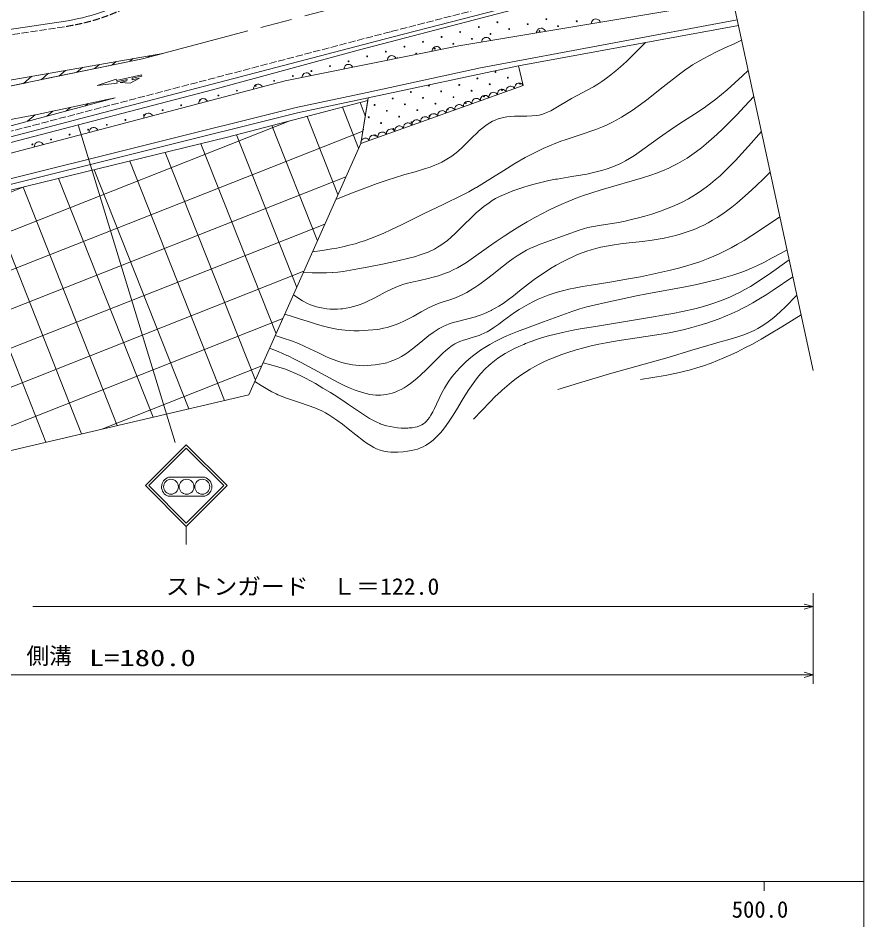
# Model space of a CAD drawing. Units: millimetres, scale not verified. Extents: x -141270 to 498730, y -17600 to 342400.
# Drawn here: x 304418 to 397730, y 163173 to 262675 of the extents above; entities that cross this region are included whole.
import ezdxf
from ezdxf.enums import TextEntityAlignment as Align

# ---------------------------------------------------------------- set-up
doc = ezdxf.new("R2010")
doc.units = ezdxf.units.MM
doc.header["$LTSCALE"] = 1000
doc.linetypes.add('CHAIN', pattern=[18.5, 12, -1.5, 3.5, -1.5])
doc.linetypes.add('USER1', pattern=[1, 0.8, -0.2])
for name, color, linetype, lineweight in [('M-BGD', 7, 'Continuous', 13), ('M-BMK-LINE', 2, 'CHAIN', 13), ('M-STR-HTXT', 7, 'Continuous', 13), ('M-STR-STRC', 7, 'Continuous', 13), ('M-TTL-BAND', 7, 'Continuous', 13)]:
    doc.layers.add(name, color=color, linetype=linetype, lineweight=lineweight)
doc.styles.add('ＭＳ ゴシック', font='')
doc.styles.get('ＭＳ ゴシック').set_extended_font_data('MS Gothic')

# ---------------------------------------------------------------- blocks, each defined once
blk = doc.blocks.new('BUHIN1')
at = {"color": 7, "linetype": 'Continuous', "lineweight": 13}
blk.add_lwpolyline([(0, 500), (115, 460), (212, 400), (322, 305), (382, 195), (418, 78), (418, -78), (382, -195), (322, -305), (212, -402), (115, -462), (0, -500)], dxfattribs=at)
blk = doc.blocks.new('BUHIN2')
at = {"color": 7, "linetype": 'Continuous', "lineweight": 13}
blk.add_lwpolyline([(0, -500), (115, -462.5), (212.5, -402.5), (322.5, -305), (382.5, -195), (420, -77.5), (420, 77.5), (382.5, 195), (322.5, 305), (212.5, 402.5), (115, 460), (0, 500)], dxfattribs=at)
blk = doc.blocks.new('BUHIN6')
at = {"color": 7, "linetype": 'Continuous', "lineweight": 13}
blk.add_lwpolyline([(-288, -1000), (0, 0), (285, -1000)], dxfattribs=at)

msp = doc.modelspace()

# ---------------------------------------------------------------- linework, layer by layer
at = {"layer": 'M-BGD', "linetype": 'USER1'}
for p, q in [((364769, 266117), (345496, 261162)), ((300840, 260417), (309729, 261750)), ((345496, 261162), (303332, 250106))]:
    msp.add_line(p, q, dxfattribs=at)
at = {"layer": 'M-BGD'}
for p, q in [((345647, 260582), (364910, 265534)), ((383260, 264701), (353030, 259604)), ((341937, 259141), (361544, 264258)), ((300720, 261005), (309640, 262343)), ((355423, 257196), (383743, 262474)), ((359635, 257409), (383882, 261834)), ((303485, 249526), (345647, 260582)), ((293591, 254095), (320383, 258777)), ((320383, 258777), (318151, 258189)), ((325854, 254772), (341937, 259141)), ((353030, 259604), (343171, 257605)), ((318151, 258189), (288699, 252093)), ((314807, 257496), (315258, 257881)), ((316766, 257902), (317123, 258207)), ((318779, 258354), (318989, 258533)), ((308932, 256280), (309661, 256903)), ((310890, 256686), (311526, 257229)), ((312849, 257091), (313392, 257555)), ((343171, 257605), (333898, 255743)), ((342925, 254477), (355423, 257196)), ((343051, 253890), (359635, 257409)), ((359635, 257409), (360142, 255237)), ((333898, 255743), (267402, 238266)), ((305015, 255470), (305930, 256251)), ((306973, 255875), (307795, 256577)), ((313129, 255236), (315239, 255941)), ((315273, 255793), (315239, 255941)), ((318023, 256409), (315273, 255793)), ((316444, 255900), (315308, 255646)), ((315679, 255552), (316424, 255731)), ((316424, 255731), (316444, 255900)), ((316786, 255487), (317823, 256029)), ((317003, 255853), (317023, 256030)), ((317003, 255853), (317823, 256029)), ((318056, 256261), (317023, 256030)), ((318056, 256261), (318023, 256409)), ((303635, 248955), (325854, 254772)), ((313129, 255236), (315345, 255499)), ((315308, 255646), (315345, 255499)), ((316786, 255487), (315679, 255552)), ((360142, 255237), (342220, 248828)), ((265079, 240558), (315122, 253860)), ((315122, 253860), (306525, 252050)), ((342925, 254477), (335094, 252797)), ((335230, 252213), (343051, 253890)), ((342220, 248828), (343051, 253890)), ((335094, 252797), (287854, 241016)), ((309728, 252427), (310192, 252822)), ((311855, 252992), (312136, 253232)), ((313981, 253557), (314079, 253641)), ((342999, 253572), (327521, 249530)), ((340201, 252842), (341991, 248313)), ((342151, 253351), (342724, 251900)), ((342220, 248828), (342999, 253572)), ((306525, 252050), (280957, 247052)), ((287997, 240433), (335230, 252213)), ((305476, 251296), (306306, 252004)), ((307602, 251861), (308249, 252413)), ((336303, 251823), (339712, 243196)), ((247946, 217162), (334394, 251325)), ((332404, 250805), (337433, 238079)), ((251455, 214248), (342446, 250206)), ((328506, 249787), (335154, 232963)), ((327521, 249530), (289966, 240367)), ((324589, 248814), (332875, 227846)), ((329880, 221120), (342220, 248828)), ((320666, 247857), (330597, 222729)), ((316743, 246900), (327181, 220489)), ((312821, 245943), (323244, 219568)), ((255245, 211444), (340592, 245172)), ((308898, 244986), (319306, 218647)), ((244436, 220076), (305167, 244076)), ((304975, 244029), (315369, 217726)), ((301052, 243072), (311432, 216805)), ((297129, 242115), (307495, 215885)), ((260704, 209301), (338267, 239952)), ((266163, 207157), (335943, 234733)), ((287004, 211092), (333618, 229513)), ((313670, 217329), (331293, 224293)), ((267663, 206568), (329880, 221120))]:
    msp.add_line(p, q, dxfattribs=at)
for points in [[(336902, 236886), (337972, 237033), (339048, 237201), (339599, 237302), (340264, 237441), (340934, 237603), (341589, 237782), (342239, 237980), (342636, 238112), (343304, 238351), (343973, 238613), (344755, 238943), (345538, 239295), (346722, 239859), (347907, 240446), (349217, 241098), (351312, 242101), (353401, 243124), (354151, 243517), (354892, 243929), (354987, 243983), (355885, 244525), (356773, 245085), (357995, 245865), (359236, 246633), (360353, 247274), (361013, 247627), (361682, 247963), (362352, 248277), (363039, 248577), (363725, 248855), (364419, 249114), (364655, 249197), (366418, 249773), (368169, 250367), (368907, 250665), (369416, 250892), (369926, 251142), (370463, 251428), (371000, 251738), (371578, 252097), (372156, 252479), (372815, 252941), (373471, 253426), (373767, 253651), (375569, 255083), (377382, 256497), (377970, 256922), (378570, 257331), (378829, 257498), (379396, 257847), (379983, 258184), (380677, 258556), (381383, 258912), (382379, 259386), (383395, 259847), (384232, 260218)], [(339477, 242669), (341217, 243357), (342963, 244026), (344043, 244420), (345140, 244799), (346054, 245094), (346984, 245374), (347090, 245404), (348239, 245724), (349381, 246062), (349883, 246233), (350386, 246426), (350753, 246584), (351148, 246775), (351536, 246984), (351905, 247205), (352263, 247444), (352594, 247688), (352919, 247953), (352988, 248012), (353365, 248350), (353736, 248710), (354421, 249408), (355125, 250096), (355222, 250185), (355536, 250458), (355871, 250723), (356168, 250934), (356475, 251127), (356756, 251281), (357053, 251420), (357395, 251550), (357687, 251641), (357985, 251712), (358338, 251774), (358696, 251816), (359169, 251848), (359656, 251860), (359940, 251861), (360539, 251856), (361138, 251872), (361617, 251923), (361905, 251976), (362189, 252048), (362506, 252152), (362817, 252275), (363188, 252447), (363562, 252643), (365466, 253785), (367887, 255089), (368360, 255376), (368822, 255681), (369314, 256031), (369804, 256405), (370346, 256845), (370877, 257302), (371524, 257891), (372161, 258497), (373637, 259965)], [(335887, 234607), (336868, 234570), (337847, 234555), (338446, 234564), (339053, 234594), (339122, 234598), (339707, 234653), (340290, 234728), (341099, 234858), (341915, 235010), (342915, 235207), (344611, 235536), (346313, 235887), (347544, 236178), (348167, 236346), (348793, 236535), (349229, 236686), (349665, 236858), (350344, 237184), (350696, 237385), (351038, 237604), (351411, 237868), (351774, 238149), (352203, 238512), (352629, 238898), (353681, 239927), (354311, 240553), (354959, 241168), (355362, 241524), (355785, 241871), (356378, 242304), (356735, 242537), (357104, 242755), (357528, 242979), (357962, 243186), (358470, 243404), (358995, 243608), (359441, 243767), (360116, 243994), (360796, 244203), (361500, 244397), (362219, 244574), (362961, 244737), (363717, 244882), (363875, 244909), (365512, 245178), (367143, 245465), (367760, 245595), (368337, 245730), (368908, 245885), (369416, 246043), (369917, 246219), (370362, 246397), (370809, 246596), (371006, 246692), (371438, 246918), (371869, 247167), (372409, 247507), (372940, 247865), (373612, 248338), (375185, 249480), (376773, 250608), (377817, 251309), (379021, 252076), (380212, 252858), (380286, 252909), (380844, 253312), (381390, 253731), (382018, 254241), (382634, 254767), (383477, 255521), (384316, 256299), (384952, 256897)], [(334794, 232153), (335290, 231816), (335804, 231491), (336365, 231189), (336685, 231048), (337013, 230925), (337359, 230817), (337722, 230726), (338089, 230654), (338471, 230601), (338856, 230568), (339253, 230554), (339649, 230561), (340043, 230588), (340214, 230606), (340612, 230663), (341006, 230740), (341424, 230843), (341837, 230965), (342272, 231116), (342710, 231290), (343013, 231422), (343629, 231728), (344242, 232054), (344930, 232425), (345631, 232779), (346036, 232963), (346458, 233131), (346570, 233172), (346973, 233309), (347383, 233427), (348051, 233588), (348728, 233731), (349660, 233930), (350223, 234071), (350789, 234233), (351584, 234513), (352006, 234687), (352419, 234881), (352877, 235119), (353326, 235376), (353869, 235713), (354404, 236068), (356308, 237428), (357173, 238035), (358055, 238628), (358894, 239170), (359752, 239699), (360576, 240184), (361411, 240652), (362256, 241102), (362965, 241471), (363685, 241822), (364385, 242142), (365103, 242448), (365988, 242793), (366794, 243086), (367615, 243363), (368748, 243718), (369888, 244054), (372402, 244776), (373316, 245050), (374231, 245346), (374862, 245569), (375493, 245814), (376192, 246117), (376699, 246363), (377196, 246626), (377709, 246920), (378211, 247232), (378736, 247583), (379252, 247951), (379797, 248366), (380339, 248804), (380925, 249305), (381508, 249831), (382170, 250457), (382828, 251107), (383690, 251995), (384542, 252901), (385576, 254021)], [(333844, 230021), (335368, 229521), (336911, 229037), (337217, 228945), (337950, 228734), (338688, 228542), (339225, 228422), (339765, 228323), (340486, 228228), (340963, 228193), (341450, 228177), (342049, 228181), (342659, 228205), (343039, 228228), (343565, 228270), (344097, 228332), (344293, 228362), (344714, 228446), (345131, 228549), (345572, 228679), (346018, 228833), (346495, 229020), (346975, 229230), (348010, 229751), (348889, 230257), (349780, 230746), (350339, 231005), (350755, 231169), (351189, 231318), (351923, 231552), (352658, 231807), (352668, 231811), (353073, 231981), (353480, 232173), (353915, 232402), (354340, 232649), (354806, 232945), (355261, 233258), (355489, 233423), (356106, 233883), (356709, 234358), (357952, 235349), (358478, 235752), (359023, 236144), (359481, 236451), (359957, 236745), (360505, 237051), (360950, 237273), (361413, 237481), (362022, 237728), (362651, 237961), (364894, 238752), (366327, 239290), (366794, 239428), (367276, 239550), (367899, 239683), (368538, 239798), (370647, 240134), (371374, 240274), (372106, 240436), (372843, 240620), (373575, 240823), (374321, 241051), (375061, 241299), (375269, 241373), (375946, 241623), (376624, 241896), (377192, 242145), (377758, 242416), (378365, 242735), (378854, 243017), (379332, 243317), (379824, 243649), (380312, 244004), (380820, 244399), (381318, 244811), (381856, 245285), (382383, 245775), (382971, 246352), (383555, 246953), (384272, 247726), (384985, 248524), (386410, 250172)], [(332789, 227652), (333677, 227370), (334567, 227068), (335358, 226762), (335978, 226489), (336599, 226194), (337549, 225727), (338518, 225273), (338702, 225194), (339184, 224997), (339683, 224816), (340122, 224677), (340566, 224557), (341302, 224409), (341687, 224361), (342085, 224331), (342505, 224321), (342937, 224331), (343819, 224409), (344269, 224476), (344724, 224563), (345104, 224655), (345476, 224767), (346048, 224987), (346378, 225147), (346708, 225330), (347078, 225561), (347439, 225809), (347944, 226189), (348447, 226593), (349309, 227299), (349744, 227649), (350196, 227987), (350536, 228217), (350884, 228429), (351331, 228661), (351655, 228806), (351987, 228933), (352431, 229076), (352884, 229201), (353873, 229441), (354867, 229704), (354963, 229734), (355390, 229877), (355809, 230039), (356219, 230219), (356620, 230417), (356655, 230435), (357058, 230652), (357460, 230890), (357918, 231189), (358375, 231511), (359054, 232025), (359731, 232562), (360741, 233366), (361336, 233812), (361949, 234248), (362548, 234649), (363166, 235038), (363768, 235394), (364389, 235738), (365075, 236090), (365607, 236348), (366147, 236588), (366649, 236789), (367158, 236971), (367634, 237121), (368163, 237267), (368697, 237393), (369323, 237518), (369965, 237626), (370888, 237754), (371826, 237863), (372215, 237906), (373297, 238031), (374374, 238176), (375682, 238401), (376328, 238539), (376971, 238696), (377551, 238858), (378133, 239042), (378660, 239228), (379188, 239436), (379562, 239598), (380054, 239831), (380537, 240082), (381036, 240365), (381533, 240670), (382054, 241014), (382573, 241382), (383138, 241809), (383693, 242253), (384331, 242792), (384966, 243356), (385831, 244158), (386692, 244984), (387388, 245662)], [(332174, 226270), (333124, 225875), (334076, 225458), (334203, 225400), (334922, 225053), (335633, 224688), (339238, 222717), (339886, 222384), (340552, 222066), (341064, 221841), (341594, 221631), (342416, 221355), (342805, 221250), (343208, 221161), (343545, 221107), (343893, 221071), (344439, 221066), (344737, 221091), (345043, 221138), (345357, 221207), (345677, 221298), (346002, 221412), (346330, 221549), (346670, 221713), (347000, 221895), (347328, 222098), (347695, 222349), (348049, 222615), (348451, 222944), (348847, 223295), (349438, 223859), (350017, 224438), (350645, 225070), (351290, 225689), (351609, 225984), (351947, 226269), (352210, 226466), (352483, 226646), (352611, 226721), (352882, 226862), (353163, 226985), (353565, 227133), (353977, 227263), (354627, 227454), (355267, 227662), (355500, 227752), (355836, 227901), (356162, 228068), (356532, 228281), (356901, 228517), (357441, 228897), (357973, 229296), (359173, 230188), (359681, 230514), (360208, 230828), (360736, 231120), (361272, 231393), (361809, 231643), (362352, 231875), (362894, 232084), (363442, 232274), (364043, 232458), (364610, 232615), (365182, 232753), (365935, 232909), (366694, 233046), (367634, 233201), (369691, 233534), (371739, 233887), (373074, 234135), (374404, 234404), (376384, 234851), (377286, 235079), (378183, 235326), (378900, 235544), (379620, 235783), (380552, 236131), (381167, 236388), (381774, 236664), (382426, 236984), (383069, 237322), (383792, 237727), (384506, 238149), (385365, 238685), (386225, 239243), (388452, 240757)], [(331451, 224648), (332321, 224416), (333184, 224166), (333903, 223926), (334425, 223726), (334949, 223503), (335548, 223225), (336138, 222928), (337213, 222343), (338052, 221857), (338889, 221350), (339706, 220831), (340512, 220295), (340883, 220040), (342754, 218781), (343188, 218513), (343641, 218259), (343989, 218084), (344345, 217928), (344373, 217917), (344709, 217798), (345053, 217697), (345460, 217601), (345884, 217521), (346278, 217470), (346683, 217439), (347051, 217429), (347433, 217440), (347575, 217449), (347892, 217483), (348216, 217537), (348452, 217594), (348688, 217672), (348978, 217809), (349148, 217919), (349314, 218051), (349481, 218213), (349636, 218391), (349803, 218617), (349962, 218866), (350162, 219231), (350347, 219609), (350561, 220076), (350858, 220704), (351168, 221314), (351461, 221839), (351687, 222227), (351931, 222605), (352204, 222988), (352493, 223359), (352810, 223733), (353143, 224094), (353404, 224358), (353766, 224704), (354149, 225042), (354560, 225378), (354985, 225698), (355446, 226021), (355927, 226332), (356445, 226643), (356982, 226941), (358081, 227488), (358790, 227795), (359513, 228087), (362363, 229143), (363996, 229752), (365632, 230340), (366393, 230582), (367172, 230799), (367956, 230996), (369242, 231292), (370932, 231664), (372635, 232019), (373783, 232242), (378008, 233017), (379102, 233242), (380202, 233489), (381704, 233862), (382496, 234077), (383282, 234312), (384133, 234601), (384729, 234830), (385318, 235078), (385999, 235389), (386673, 235718), (387606, 236203), (388541, 236712), (389244, 237102)], [(330537, 222595), (331244, 222139), (331969, 221696), (332421, 221442), (332890, 221201), (333088, 221108), (333547, 220910), (334024, 220727), (335589, 220207), (337148, 219669), (337917, 219333), (338319, 219125), (338710, 218899), (339159, 218614), (339599, 218311), (340215, 217854), (340831, 217372), (342540, 216031), (342937, 215750), (343353, 215481), (343648, 215312), (343960, 215157), (344356, 214999), (344619, 214921), (344898, 214860), (345212, 214813), (345531, 214786), (345915, 214776), (346302, 214786), (346915, 214834), (347361, 214887), (347810, 214960), (348152, 215035), (348484, 215128), (348813, 215247), (349099, 215377), (349374, 215525), (349656, 215700), (349927, 215893), (350203, 216114), (350476, 216360), (350759, 216643), (351038, 216950), (351344, 217321), (351637, 217709), (351990, 218214), (352334, 218742), (352776, 219457), (353424, 220532), (354080, 221579), (354429, 222101), (354798, 222614), (355110, 223017), (355444, 223414), (355995, 223997), (356299, 224294), (356617, 224578), (356973, 224867), (357342, 225140), (357750, 225416), (358170, 225676), (358636, 225939), (359114, 226186), (359646, 226438), (360195, 226675), (360411, 226762), (361002, 226992), (361608, 227207), (362266, 227418), (362939, 227612), (363704, 227810), (364484, 227991), (365455, 228192), (366430, 228374), (368129, 228661), (371431, 229199), (374722, 229757), (375558, 229899), (376641, 230088), (377720, 230296), (379066, 230600), (379783, 230788), (380495, 230995), (381153, 231207), (381804, 231438), (382400, 231670), (382998, 231923), (383441, 232127), (384012, 232411), (384583, 232716), (385204, 233074), (385825, 233454), (386554, 233927), (387274, 234419), (389480, 236015)], [(354674, 218425), (355575, 219388), (356491, 220337), (357066, 220906), (357663, 221468), (357811, 221603), (358330, 222058), (358863, 222497), (359369, 222890), (359887, 223267), (360383, 223603), (360899, 223928), (361443, 224244), (361964, 224521), (362494, 224781), (363070, 225038), (363654, 225278), (364302, 225521), (364957, 225746), (365983, 226060), (366813, 226289), (367656, 226500), (368474, 226684), (369305, 226851), (369491, 226886), (370732, 227093), (371976, 227281), (373655, 227526), (375342, 227792), (375352, 227794), (376227, 227953), (377109, 228133), (377928, 228321), (378741, 228529), (379502, 228742), (380266, 228978), (380305, 228991), (381034, 229238), (381757, 229504), (382454, 229782), (383143, 230078), (383805, 230385), (384458, 230709), (384803, 230889), (385476, 231260), (386139, 231649), (386928, 232138), (387715, 232650), (389887, 234137)], [(363961, 221685), (366248, 222404), (368551, 223107), (369904, 223501), (376136, 225235), (378745, 226033), (381383, 226818), (381625, 226886), (382727, 227184), (383829, 227503), (384351, 227676), (384863, 227866), (385629, 228206), (386011, 228409), (386391, 228633), (386787, 228892), (387181, 229173), (387612, 229509), (388033, 229862), (388543, 230320), (389042, 230795), (390329, 232098)], [(373082, 222800), (374443, 223015), (375801, 223250), (377044, 223501), (377814, 223681), (378579, 223880), (379310, 224090), (380044, 224323), (380882, 224616), (381590, 224887), (382289, 225177), (383036, 225508), (383783, 225863), (384603, 226275), (385423, 226710), (386376, 227241), (387321, 227790), (388671, 228606), (390014, 229440), (390798, 229933)]]:
    msp.add_lwpolyline(points, dxfattribs=at)
for centre in [(355243, 261675), (357295, 262214), (360642, 261997), (362694, 262536), (363989, 261780), (366041, 262319), (353192, 261135), (356539, 260918), (358590, 261458), (361938, 261241), (349088, 260057), (351140, 260596), (352436, 259840), (354487, 260379), (344985, 258978), (347037, 259518), (348332, 258761), (350384, 259301), (340882, 257900), (342934, 258439), (336779, 256821), (338830, 257361), (357089, 256728), (332675, 255743), (334727, 256282), (355091, 256013), (358445, 256086), (330624, 255204), (349740, 255227), (353094, 255299), (356447, 255372), (357803, 254730), (359800, 255444), (326520, 254125), (328572, 254664), (345746, 253798), (347743, 254512), (349099, 253871), (351096, 254585), (352452, 253943), (354450, 254658), (355805, 254016), (322417, 253047), (324469, 253586), (343748, 253084), (347101, 253156), (350455, 253229), (353808, 253302), (318314, 251968), (320365, 252508), (343106, 251728), (345104, 252442), (346460, 251801), (348457, 252515), (349813, 251873), (351811, 252587), (314211, 250890), (316262, 251429), (344462, 251086), (347816, 251159), (310107, 249811), (312159, 250351), (343821, 249730), (345818, 250445), (306004, 248733), (308056, 249272)]:
    msp.add_circle(centre, 50, dxfattribs=at)
for centre, radius, start, end in [((306377, 284100), 22000, 278.53076, 298.72926), ((346281, 258222), 50, 26.29699, 176.63076), ((342465, 250372), 50, 270.67289, 70.69273)]:
    msp.add_arc(centre, radius, start, end, dxfattribs=at)
at = {"layer": 'M-BGD', "linetype": 'USER1'}
msp.add_arc((306377, 284100), 22600, 278.53076, 298.72926, dxfattribs=at)
at = {"layer": 'M-BMK-LINE', "linetype": 'Continuous'}
msp.add_line((374548, 304885), (392134, 223773), dxfattribs=at)
at = {"layer": 'M-BMK-LINE'}
for p, q in [((318151, 258189), (363674, 270181)), ((288699, 252093), (318151, 258189))]:
    msp.add_line(p, q, dxfattribs=at)
at = {"layer": 'M-STR-HTXT'}
for p, q in [((392134, 199208), (392134, 189208)), ((306036, 197741), (392134, 197741)), ((205252, 190208), (392134, 190208))]:
    msp.add_line(p, q, dxfattribs=at)
at = {"layer": 'M-STR-STRC'}
for p, q in [((311060, 250899), (321741, 215843)), ((318481, 211092), (322981, 215592)), ((318835, 211092), (322981, 215239)), ((327482, 211092), (322981, 215592)), ((327128, 211092), (322981, 215239)), ((321014, 212006), (325017, 212010)), ((318481, 211092), (322981, 206591)), ((318835, 211092), (322981, 206945)), ((322981, 206945), (327128, 211092)), ((322982, 206592), (327482, 211092)), ((320986, 209915), (325019, 209919)), ((322982, 206592), (322982, 204592))]:
    msp.add_line(p, q, dxfattribs=at)
for centre in [(321288, 210966), (323005, 210966), (324736, 210966)]:
    msp.add_circle(centre, 822, dxfattribs=at)
for centre, radius, start, end in [((321353, 210956), 1104, 107.8894, 250.54485), ((324701, 210965), 1092, 286.90041, 73.19594)]:
    msp.add_arc(centre, radius, start, end, dxfattribs=at)
at = {"layer": 'M-TTL-BAND'}
for p, q in [((397730, -17600), (397730, 332400)), ((-141270, 167400), (397730, 167400)), ((386730, 167400), (386730, 166400))]:
    msp.add_line(p, q, dxfattribs=at)

# ---------------------------------------------------------------- block references
at = {"layer": 'M-BGD'}
for p, rotation in [((368145, 262152), 99.57029), ((362099, 261133), 99.57029), ((356053, 260114), 99.57029), ((350565, 259104), 101.46395), ((345636, 258104), 101.46395), ((336216, 256208), 101.35089), ((340853, 257139), 101.35089), ((330876, 254949), 104.72602), ((324830, 253360), 104.72602), ((318785, 251771), 104.72602), ((312740, 250182), 104.72602), ((306695, 248593), 104.72602)]:
    msp.add_blockref('BUHIN1', p, dxfattribs=dict(at, rotation=rotation))
at = {"layer": 'M-BGD', "xscale": 1.00175, "yscale": 1.00175, "rotation": 109.67582}
for p in [(357784, 254394), (358727, 254731), (359671, 255068), (354954, 253382), (355898, 253719), (356841, 254056), (352125, 252370), (353068, 252707), (354011, 253044), (349295, 251358), (350238, 251695), (351181, 252033), (346465, 250346), (347408, 250683), (348352, 251021), (343635, 249334), (344579, 249672), (345522, 250009), (342692, 248997)]:
    msp.add_blockref('BUHIN2', p, dxfattribs=at)
at = {"layer": 'M-STR-HTXT', "rotation": 270}
for p in [(392134, 197741), (392134, 190208)]:
    msp.add_blockref('BUHIN6', p, dxfattribs=at)

# ---------------------------------------------------------------- texts
at = {"layer": 'M-STR-HTXT', "style": 'ＭＳ ゴシック'}
for s, width, p in [('ストンガード\u3000Ｌ＝122.0', 1.05, (320717, 198499)), ('L=180.0', 1.35, (312244, 190623))]:
    msp.add_text(s, height=1833, dxfattribs=dict(at, width=width)).set_placement(p, align=Align.BOTTOM_LEFT)
msp.add_text('側溝', height=1833, dxfattribs=at).set_placement((305351, 190845), align=Align.BOTTOM_LEFT)
at = {"layer": 'M-TTL-BAND', "style": 'ＭＳ ゴシック'}
msp.add_text('500.0', height=1833, dxfattribs=at).set_placement((383145, 162871), align=Align.BOTTOM_LEFT)

doc.saveas('drawing.dxf')
